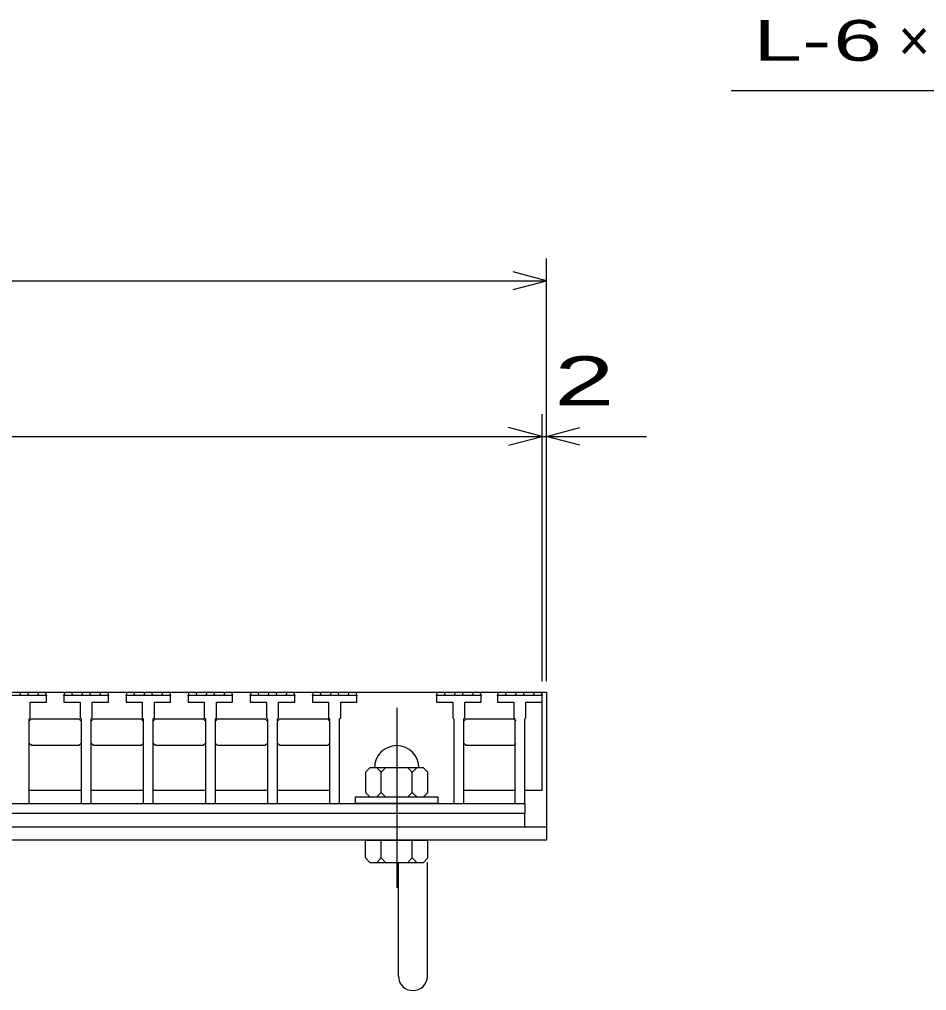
# Model space of a CAD drawing. Units: millimetres, scale not verified. Extents: x -1820 to 1736, y -1282 to 1048.
# Drawn here: x -586.8 to -179.2, y -706.1 to -269.6 of the extents above; entities that cross this region are included whole.
import ezdxf
from ezdxf.enums import TextEntityAlignment as Align

# ---------------------------------------------------------------- set-up
doc = ezdxf.new("R2010")
doc.units = ezdxf.units.MM
doc.header["$LTSCALE"] = 10
doc.linetypes.add('CHAIN', pattern=[18.5, 12, -1.5, 3.5, -1.5])
for name, color, linetype, lineweight in [('16', 3, 'Continuous', 25), ('19', 6, 'Continuous', 25), ('22', 2, 'Continuous', 25)]:
    doc.layers.add(name, color=color, linetype=linetype, lineweight=lineweight)
doc.styles.add('ベクトル', font='')
doc.styles.get('ベクトル').set_extended_font_data('ベクトル')

msp = doc.modelspace()

# ---------------------------------------------------------------- linework, layer by layer
at = {"layer": '16'}
for p, q in [((-1348, -572), (-352, -572)), ((-574.7, -573.5), (-594.7, -573.5)), ((-586.65, -573.5), (-586.15, -572)), ((-586.15, -572), (-583.25, -572)), ((-583.25, -572), (-582.75, -573.5)), ((-578.6, -573.5), (-578.1, -572)), ((-578.1, -572), (-575.2, -572)), ((-575.2, -572), (-574.7, -573.5)), ((-574.7, -576.5), (-574.7, -573.5)), ((-566.8, -573.5), (-566.3, -572)), ((-566.8, -573.5), (-566.8, -576.5)), ((-546.8, -573.5), (-566.8, -573.5)), ((-566.3, -572), (-563.4, -572)), ((-563.4, -572), (-562.9, -573.5)), ((-558.75, -573.5), (-558.25, -572)), ((-558.25, -572), (-555.35, -572)), ((-555.35, -572), (-554.85, -573.5)), ((-550.7, -573.5), (-550.2, -572)), ((-550.2, -572), (-547.3, -572)), ((-547.3, -572), (-546.8, -573.5)), ((-546.8, -576.5), (-546.8, -573.5)), ((-538.9, -573.5), (-538.4, -572)), ((-538.9, -573.5), (-538.9, -576.5)), ((-518.9, -573.5), (-538.9, -573.5)), ((-538.4, -572), (-535.5, -572)), ((-535.5, -572), (-535, -573.5)), ((-530.85, -573.5), (-530.35, -572)), ((-530.35, -572), (-527.45, -572)), ((-527.45, -572), (-526.95, -573.5)), ((-522.8, -573.5), (-522.3, -572)), ((-522.3, -572), (-519.4, -572)), ((-519.4, -572), (-518.9, -573.5)), ((-518.9, -576.5), (-518.9, -573.5)), ((-511, -573.5), (-510.5, -572)), ((-511, -573.5), (-511, -576.5)), ((-491, -573.5), (-511, -573.5)), ((-510.5, -572), (-507.6, -572)), ((-507.6, -572), (-507.1, -573.5)), ((-502.95, -573.5), (-502.45, -572)), ((-502.45, -572), (-499.55, -572)), ((-499.55, -572), (-499.05, -573.5)), ((-494.9, -573.5), (-494.4, -572)), ((-494.4, -572), (-491.5, -572)), ((-491.5, -572), (-491, -573.5)), ((-491, -576.5), (-491, -573.5)), ((-483.1, -573.5), (-482.6, -572)), ((-483.1, -573.5), (-483.1, -576.5)), ((-463.1, -573.5), (-483.1, -573.5)), ((-482.6, -572), (-479.7, -572)), ((-479.7, -572), (-479.2, -573.5)), ((-475.05, -573.5), (-474.55, -572)), ((-474.55, -572), (-471.65, -572)), ((-471.65, -572), (-471.15, -573.5)), ((-467, -573.5), (-466.5, -572)), ((-466.5, -572), (-463.6, -572)), ((-463.6, -572), (-463.1, -573.5)), ((-463.1, -576.5), (-463.1, -573.5)), ((-455.2, -573.5), (-454.7, -572)), ((-455.2, -573.5), (-455.2, -576.5)), ((-435.2, -573.5), (-455.2, -573.5)), ((-454.7, -572), (-451.8, -572)), ((-451.8, -572), (-451.3, -573.5)), ((-447.15, -573.5), (-446.65, -572)), ((-446.65, -572), (-443.75, -572)), ((-443.75, -572), (-443.25, -573.5)), ((-439.1, -573.5), (-438.6, -572)), ((-438.6, -572), (-435.7, -572)), ((-435.7, -572), (-435.2, -573.5)), ((-435.2, -576.5), (-435.2, -573.5)), ((-399.4, -573.5), (-398.9, -572)), ((-399.4, -573.5), (-399.4, -576.5)), ((-379.4, -573.5), (-399.4, -573.5)), ((-398.9, -572), (-396, -572)), ((-396, -572), (-395.5, -573.5)), ((-391.35, -573.5), (-390.85, -572)), ((-390.85, -572), (-387.95, -572)), ((-387.95, -572), (-387.45, -573.5)), ((-383.3, -573.5), (-382.8, -572)), ((-382.8, -572), (-379.9, -572)), ((-379.9, -572), (-379.4, -573.5)), ((-379.4, -576.5), (-379.4, -573.5)), ((-372, -573.5), (-371.5, -572)), ((-372, -573.5), (-372, -576.5)), ((-352, -573.5), (-372, -573.5)), ((-371.5, -572), (-368.6, -572)), ((-368.6, -572), (-368.1, -573.5)), ((-363.95, -573.5), (-363.45, -572)), ((-363.45, -572), (-360.55, -572)), ((-360.55, -572), (-360.05, -573.5)), ((-355.9, -573.5), (-355.4, -572)), ((-355.4, -572), (-352.5, -572)), ((-352.5, -572), (-352, -573.5)), ((-352, -616), (-352, -572)), ((-352, -576.5), (-352, -573.5)), ((-581.95, -583.5), (-581.95, -576.5)), ((-581.95, -576.5), (-574.7, -576.5)), ((-566.8, -576.5), (-559.55, -576.5)), ((-559.55, -576.5), (-559.55, -583.5)), ((-554.05, -583.5), (-554.05, -576.5)), ((-554.05, -576.5), (-546.8, -576.5)), ((-538.9, -576.5), (-531.65, -576.5)), ((-531.65, -576.5), (-531.65, -583.5)), ((-526.15, -583.5), (-526.15, -576.5)), ((-526.15, -576.5), (-518.9, -576.5)), ((-511, -576.5), (-503.75, -576.5)), ((-503.75, -576.5), (-503.75, -583.5)), ((-498.25, -583.5), (-498.25, -576.5)), ((-498.25, -576.5), (-491, -576.5)), ((-483.1, -576.5), (-475.85, -576.5)), ((-475.85, -576.5), (-475.85, -583.5)), ((-470.35, -583.5), (-470.35, -576.5)), ((-470.35, -576.5), (-463.1, -576.5)), ((-455.2, -576.5), (-447.95, -576.5)), ((-447.95, -576.5), (-447.95, -583.5)), ((-442.45, -583.5), (-442.45, -576.5)), ((-442.45, -576.5), (-435.2, -576.5)), ((-399.4, -576.5), (-392.15, -576.5)), ((-392.15, -576.5), (-392.15, -583.5)), ((-386.65, -583.5), (-386.65, -576.5)), ((-386.65, -576.5), (-379.4, -576.5)), ((-372, -576.5), (-364.75, -576.5)), ((-364.75, -576.5), (-364.75, -583.5)), ((-359.25, -583.5), (-359.25, -576.5)), ((-359.25, -576.5), (-352, -576.5)), ((-582.45, -584), (-581.95, -583.5)), ((-582.45, -622), (-582.45, -584)), ((-582.45, -585), (-581.45, -584)), ((-581.45, -584), (-560.05, -584)), ((-560.05, -584), (-559.05, -585)), ((-559.55, -583.5), (-559.05, -584)), ((-559.05, -584), (-559.05, -622)), ((-554.55, -584), (-554.05, -583.5)), ((-554.55, -622), (-554.55, -584)), ((-554.55, -585), (-553.55, -584)), ((-553.55, -584), (-532.15, -584)), ((-532.15, -584), (-531.15, -585)), ((-531.65, -583.5), (-531.15, -584)), ((-531.15, -584), (-531.15, -622)), ((-526.65, -584), (-526.15, -583.5)), ((-526.65, -622), (-526.65, -584)), ((-526.65, -585), (-525.65, -584)), ((-525.65, -584), (-504.25, -584)), ((-504.25, -584), (-503.25, -585)), ((-503.75, -583.5), (-503.25, -584)), ((-503.25, -584), (-503.25, -622)), ((-498.75, -584), (-498.25, -583.5)), ((-498.75, -622), (-498.75, -584)), ((-498.75, -585), (-497.75, -584)), ((-497.75, -584), (-476.35, -584)), ((-476.35, -584), (-475.35, -585)), ((-475.85, -583.5), (-475.35, -584)), ((-475.35, -584), (-475.35, -622)), ((-470.85, -584), (-470.35, -583.5)), ((-470.85, -622), (-470.85, -584)), ((-470.85, -585), (-469.85, -584)), ((-469.85, -584), (-448.45, -584)), ((-448.45, -584), (-447.45, -585)), ((-447.95, -583.5), (-447.45, -584)), ((-447.45, -584), (-447.45, -622)), ((-442.95, -584), (-442.45, -583.5)), ((-442.95, -622), (-442.95, -584)), ((-392.15, -583.5), (-391.65, -584)), ((-391.65, -584), (-391.65, -622)), ((-387.15, -584), (-386.65, -583.5)), ((-387.15, -622), (-387.15, -584)), ((-387.15, -585), (-386.15, -584)), ((-386.15, -584), (-364.75, -584)), ((-364.75, -583.5), (-364.25, -584)), ((-364.75, -584), (-363.75, -585)), ((-364.25, -584), (-364.25, -622)), ((-359.75, -584), (-359.25, -583.5)), ((-359.75, -622), (-359.75, -584)), ((-581.45, -596), (-582.45, -595)), ((-560.05, -596), (-581.45, -596)), ((-559.05, -595), (-560.05, -596)), ((-553.55, -596), (-554.55, -595)), ((-532.15, -596), (-553.55, -596)), ((-531.15, -595), (-532.15, -596)), ((-525.65, -596), (-526.65, -595)), ((-504.25, -596), (-525.65, -596)), ((-503.25, -595), (-504.25, -596)), ((-497.75, -596), (-498.75, -595)), ((-476.35, -596), (-497.75, -596)), ((-475.35, -595), (-476.35, -596)), ((-469.85, -596), (-470.85, -595)), ((-448.45, -596), (-469.85, -596)), ((-447.45, -595), (-448.45, -596)), ((-386.15, -596), (-387.15, -595)), ((-364.75, -596), (-386.15, -596)), ((-363.75, -595), (-364.75, -596)), ((-429.3, -606), (-431.3, -608)), ((-405.3, -606), (-429.3, -606)), ((-424.3, -608), (-426.3, -606)), ((-422.3, -606), (-424.3, -608)), ((-410.3, -608), (-412.3, -606)), ((-408.3, -606), (-410.3, -608)), ((-403.3, -608), (-405.3, -606)), ((-431.3, -608), (-431.3, -617)), ((-424.3, -617), (-424.3, -608)), ((-410.3, -617), (-410.3, -608)), ((-403.3, -617), (-403.3, -608)), ((-582.45, -616), (-559.05, -616)), ((-554.55, -616), (-531.15, -616)), ((-526.65, -616), (-503.25, -616)), ((-498.75, -616), (-475.35, -616)), ((-470.85, -616), (-447.45, -616)), ((-435.8, -622), (-435.8, -619)), ((-435.8, -619), (-398.8, -619)), ((-431.3, -617), (-429.3, -619)), ((-426.3, -619), (-424.3, -617)), ((-424.3, -617), (-422.3, -619)), ((-412.3, -619), (-410.3, -617)), ((-410.3, -617), (-408.3, -619)), ((-405.3, -619), (-403.3, -617)), ((-398.8, -619), (-398.8, -622)), ((-387.15, -616), (-364.25, -616)), ((-359.75, -616), (-352, -616)), ((-1340.25, -622), (-359.75, -622)), ((-586.95, -622), (-582.45, -622)), ((-559.05, -622), (-554.55, -622)), ((-531.15, -622), (-526.65, -622)), ((-503.25, -622), (-498.75, -622)), ((-475.35, -622), (-470.85, -622)), ((-447.45, -622), (-442.95, -622)), ((-398.8, -622), (-435.8, -622)), ((-391.65, -622), (-387.15, -622)), ((-364.25, -622), (-359.75, -622)), ((-359.75, -622), (-359.75, -626.5)), ((-359.75, -626.5), (-1340.25, -626.5)), ((-359.75, -632.5), (-359.75, -626.5)), ((-1340.25, -632.5), (-359.75, -632.5))]:
    msp.add_line(p, q, dxfattribs=at)
at = {"layer": '16', "linetype": 'CHAIN'}
msp.add_line((-417.3, -579), (-417.3, -660), dxfattribs=at)
at = {"layer": '16'}
msp.add_arc((-417.3, -606), 10, 0, 180, dxfattribs=at)
at = {"layer": '19'}
for p, q in [((-352, -572), (-350, -572)), ((-350, -572), (-350, -632.5)), ((-1350, -632.5), (-350, -632.5)), ((-350, -632.5), (-350, -638.5)), ((-350, -638.5), (-1350, -638.5)), ((-431.3, -646.5), (-431.3, -638.5)), ((-431.3, -638.5), (-403.3, -638.5)), ((-424.3, -646.5), (-424.3, -638.5)), ((-410.3, -646.5), (-410.3, -638.5)), ((-403.3, -646.5), (-403.3, -638.5)), ((-431.3, -646.5), (-429.3, -648.5)), ((-429.3, -648.5), (-405.3, -648.5)), ((-424.3, -646.5), (-426.3, -648.5)), ((-422.3, -648.5), (-424.3, -646.5)), ((-416.5, -699.61), (-416.5, -648.5)), ((-410.3, -646.5), (-412.3, -648.5)), ((-408.3, -648.5), (-410.3, -646.5)), ((-405.3, -648.5), (-403.3, -646.5)), ((-403.5, -699.61), (-403.5, -648.5))]:
    msp.add_line(p, q, dxfattribs=at)
msp.add_arc((-410, -699.61), 6.5, 180, 0, dxfattribs=at)
at = {"layer": '22', "color": 4}
for p, q in [((-267, -301.5), (-67, -301.5)), ((-350, -567), (-350, -377)), ((-350, -387), (-365, -383)), ((-1350, -387), (-350, -387)), ((-365, -391), (-350, -387)), ((-352, -567), (-352, -447)), ((-350, -567), (-350, -447)), ((-352, -457), (-367, -453)), ((-350, -457), (-335, -453)), ((-1348, -457), (-352, -457)), ((-367, -461), (-352, -457)), ((-352, -457), (-350, -457)), ((-335, -461), (-350, -457)), ((-350, -457), (-305, -457))]:
    msp.add_line(p, q, dxfattribs=at)

# ---------------------------------------------------------------- texts
at = {"layer": '22', "style": 'ベクトル'}
for s, height, width, p in [('L-', 18.33, 1.6, (-257, -279)), (' 6 ', 18.33, 1.6, (-232, -279)), (' 2 ', 21.99, 1.65, (-360, -432))]:
    msp.add_text(s, height=height, dxfattribs=dict(at, width=width)).set_placement(p, align=Align.MIDDLE_LEFT)
msp.add_text('×', height=18.33, dxfattribs=at).set_placement((-192, -279), align=Align.MIDDLE_LEFT)

doc.saveas('drawing.dxf')
